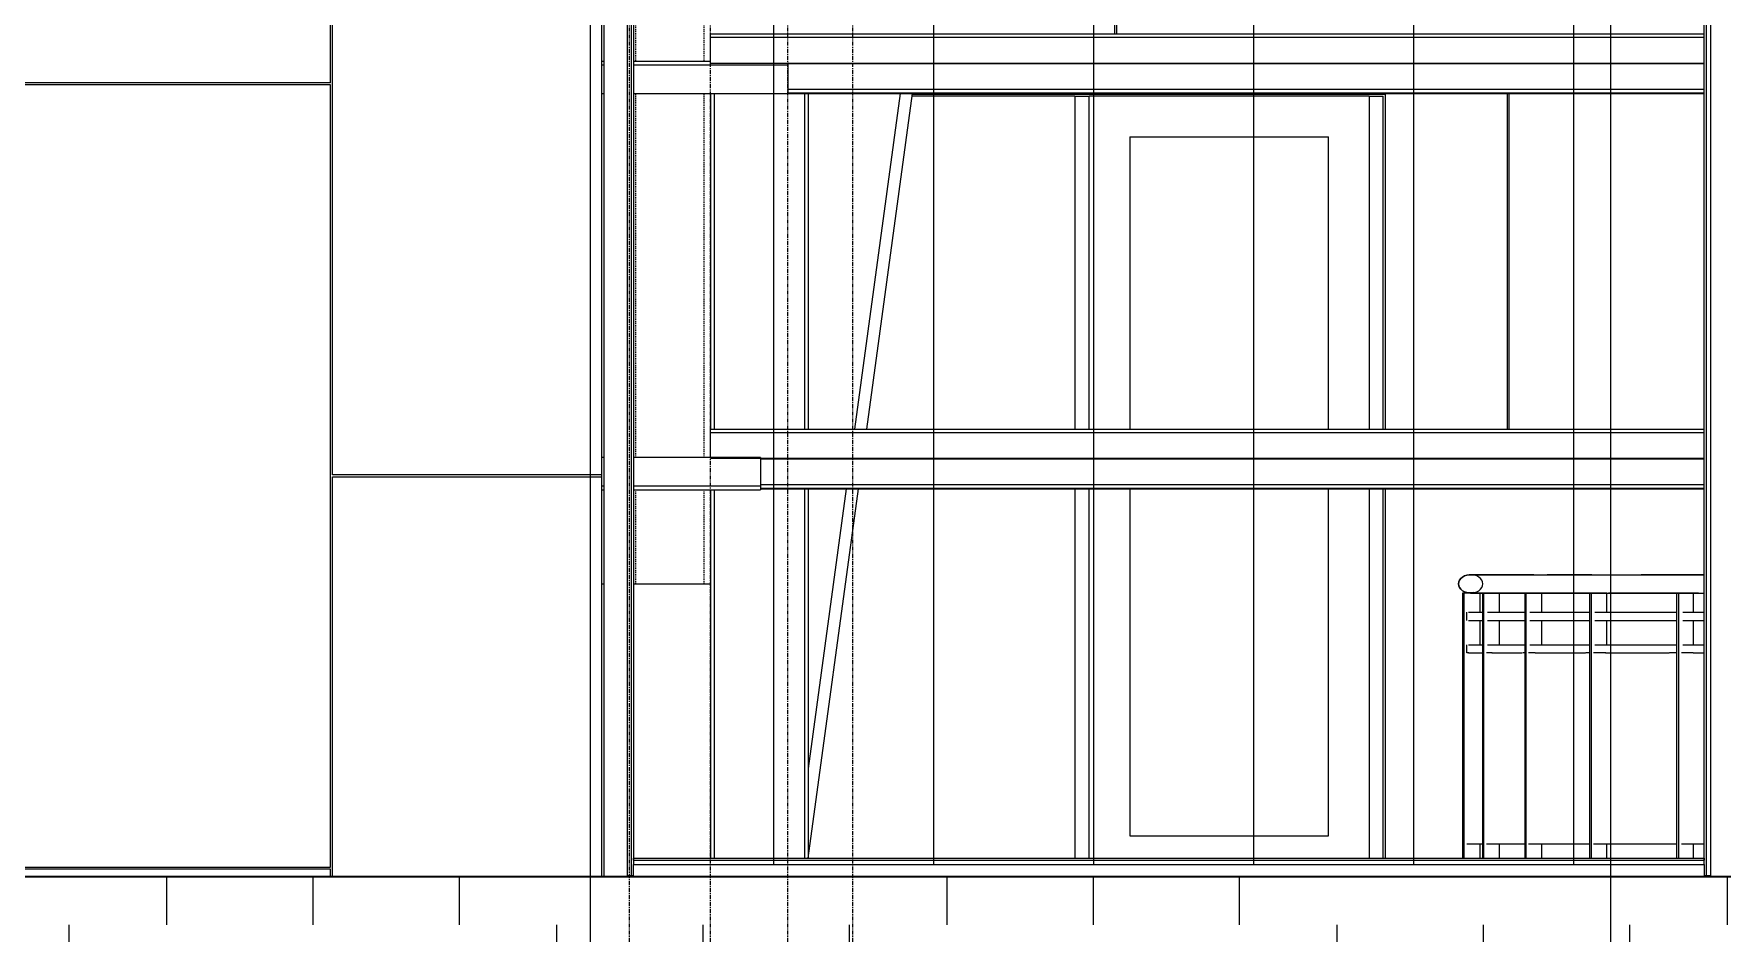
# Model space of a CAD drawing. Header units: inches. Extents: x 20230 to 40520, y -638 to 835.
# Drawn here: x 31750 to 31957.7, y -7 to 103.7 of the extents above; entities that cross this region are included whole.
import ezdxf

# ---------------------------------------------------------------- set-up
doc = ezdxf.new("R2010")
doc.units = ezdxf.units.IN
doc.header["$MEASUREMENT"] = 0
doc.linetypes.add('Grid Line 1_2_', pattern=[0.875, 0.5, -0.125, 0.125, -0.125])
doc.linetypes.add('Hidden 1_8_', pattern=[0.1875, 0.125, -0.0625])
for name, color, linetype, lineweight in [('A-DOOR', 31, 'Continuous', 9), ('A-FLOR-HRAL', 11, 'Continuous', 9), ('A-FLOR-LEVL', 51, 'Continuous', 9), ('A-GLAZ-CURT', 52, 'Continuous', 9), ('A-GLAZ-CWMG', 51, 'Continuous', 9), ('A-WALL', 113, 'Continuous', 9), ('A-WALL-PATT', 111, 'Continuous', 9), ('C-TOPO', 7, 'Continuous', 9), ('G-ANNO-SYMB', 111, 'Continuous', 9), ('I-WALL', 2, 'Continuous', 9), ('Q-CASE', 31, 'Continuous', 9), ('S-BEAM', 12, 'Continuous', 9), ('S-COLS', 52, 'Continuous', 9), ('S-GRID', 1, 'Continuous', 9)]:
    doc.layers.add(name, color=color, linetype=linetype, lineweight=lineweight)

# ---------------------------------------------------------------- blocks, each defined once
blk = doc.blocks.new('Girt_C - 8_D-1409812-Elevation - East')
at = {"layer": 'S-BEAM'}
for p, q in [((-22372.68, 51.55), (-22372.93, 51.55)), ((-22353.43, 51.55), (-22369.06, 51.55)), ((-22353.43, 51.53), (-22353.43, 51.37)), ((-22353.43, 51.37), (-22353.43, 48.05)), ((-22372.93, 48.05), (-22372.68, 48.05)), ((-22369.06, 48.05), (-22353.43, 48.05)), ((-22353.43, 48.05), (-22353.43, 47.57)), ((-22372.93, 47.57), (-22372.68, 47.57)), ((-22369.06, 47.57), (-22353.43, 47.57))]:
    blk.add_line(p, q, dxfattribs=at)
blk = doc.blocks.new('Girt_C - 8_D-1405484-Elevation - East')
at = {"layer": 'S-BEAM'}
for p, q in [((-22372.93, 100.3), (-22372.68, 100.3)), ((-22372.68, 99.82), (-22372.93, 99.82)), ((-22369.06, 100.3), (-22359.55, 100.3)), ((-22350.05, 99.82), (-22369.06, 99.82)), ((-22350.05, 100.13), (-22350.05, 99.82)), ((-22350.05, 99.82), (-22350.05, 96.51)), ((-22372.93, 96.32), (-22372.68, 96.32)), ((-22369.06, 96.32), (-22350.05, 96.32)), ((-22350.05, 96.51), (-22350.05, 96.32))]:
    blk.add_line(p, q, dxfattribs=at)
blk = doc.blocks.new('Casework 1 - Casework 1-456223-Elevation - East')
at = {"layer": 'Q-CASE'}
for p, q in [((-22372.93, 36), (-22372.68, 36)), ((-22369.06, 36), (-22359.55, 36))]:
    blk.add_line(p, q, dxfattribs=at)
blk = doc.blocks.new('Girt_C - 10_D-1401750-Elevation - East')
at = {"layer": 'S-BEAM'}
blk.add_line((-22276.55, 96.2), (-22334.75, 96.2), dxfattribs=at)
blk = doc.blocks.new('Rectangular Mullion - Profile_Polycarbonate_Lower-1149884-Elevation - East')
at = {"layer": 'A-GLAZ-CWMG'}
for p, q in [((-22369.06, 1.99), (-22369.06, 2.24)), ((-22369.06, 2.24), (-22237.3, 2.24)), ((-22237.3, 2.24), (-22237.3, 1.99)), ((-22369.06, 1.99), (-22237.3, 1.99)), ((-22369.06, 0), (-22369.06, 1.46)), ((-22369.06, 1.46), (-22237.3, 1.46)), ((-22237.3, 1.46), (-22237.3, 0))]:
    blk.add_line(p, q, dxfattribs=at)
blk = doc.blocks.new('Rectangular Mullion - Profile_Polycarbonate_Upper and left-1528482-Elevation - East')
at = {"layer": 'A-GLAZ-CWMG'}
for p, q in [((-22372.68, 346.47), (-22372.68, 0)), ((-22369.84, 343.75), (-22369.84, 0)), ((-22369.31, 343.24), (-22369.31, 0.06)), ((-22369.06, 343), (-22369.06, 1.46))]:
    blk.add_line(p, q, dxfattribs=at)
blk = doc.blocks.new('Rectangular Mullion - Profile_Polycarbonate_right-1528483-Elevation - East')
at = {"layer": 'A-GLAZ-CWMG'}
for p, q in [((-22236.51, 0), (-22236.51, 349.31)), ((-22237.3, 1.46), (-22237.3, 348.49)), ((-22237.05, 0.06), (-22237.05, 348.75))]:
    blk.add_line(p, q, dxfattribs=at)
blk = doc.blocks.new('Railing - 2_ x 1_2_-939656-Elevation - East')
at = {"layer": 'A-FLOR-HRAL'}
for p, q in [((-22266.88, 34.87), (-22267.05, 34.87)), ((-22267.05, 34.87), (-22267.05, 2.24))]:
    blk.add_line(p, q, dxfattribs=at)
blk = doc.blocks.new('Railing - 2_ x 1_2_-V78-Elevation - East')
at = {"layer": 'A-FLOR-HRAL'}
for p, q in [((-22266.88, 34.87), (-22266.9, 34.87)), ((-22266.9, 2.24), (-22266.9, 34.87)), ((-22264.89, 34.87), (-22266.88, 34.87)), ((-22266.88, 34.87), (-22266.88, 2.24)), ((-22264.89, 32.51), (-22264.89, 34.87)), ((-22264.89, 28.5), (-22264.89, 31.5)), ((-22264.89, 2.24), (-22264.89, 4))]:
    blk.add_line(p, q, dxfattribs=at)
blk = doc.blocks.new('Railing - 2_ 8_-939652-Elevation - East')
at = {"layer": 'A-FLOR-HRAL'}
for p, q in [((-22266.27, 27.5), (-22266.5, 27.5)), ((-22266.5, 4), (-22264.54, 4))]:
    blk.add_line(p, q, dxfattribs=at)
blk = doc.blocks.new('Railing - 2_ x 1_2_-V79-Elevation - East')
at = {"layer": 'A-FLOR-HRAL'}
for p, q in [((-22264.48, 34.87), (-22264.54, 34.87)), ((-22264.54, 2.24), (-22264.54, 34.87)), ((-22262.5, 34.87), (-22264.48, 34.87)), ((-22264.48, 34.87), (-22264.48, 2.24)), ((-22262.5, 32.51), (-22262.5, 34.87)), ((-22262.5, 28.5), (-22262.5, 31.5)), ((-22262.5, 2.24), (-22262.5, 4))]:
    blk.add_line(p, q, dxfattribs=at)
blk = doc.blocks.new('Railing - 2_ 8_-V80-Elevation - East')
at = {"layer": 'A-FLOR-HRAL'}
for p, q in [((-22263.4, 27.5), (-22264.1, 27.5)), ((-22259.35, 27.5), (-22259.63, 27.5)), ((-22264.1, 4), (-22259.35, 4))]:
    blk.add_line(p, q, dxfattribs=at)
blk = doc.blocks.new('Railing - 2_ x 1_2_-V81-Elevation - East')
at = {"layer": 'A-FLOR-HRAL'}
for p, q in [((-22259.25, 34.87), (-22259.35, 34.87)), ((-22259.35, 2.24), (-22259.35, 34.87)), ((-22257.29, 34.87), (-22259.25, 34.87)), ((-22259.25, 34.87), (-22259.25, 2.24)), ((-22257.29, 32.51), (-22257.29, 34.87)), ((-22257.29, 28.5), (-22257.29, 31.5)), ((-22257.29, 2.24), (-22257.29, 4))]:
    blk.add_line(p, q, dxfattribs=at)
blk = doc.blocks.new('Railing - 2_ 8_-V82-Elevation - East')
at = {"layer": 'A-FLOR-HRAL'}
for p, q in [((-22258.11, 27.5), (-22258.92, 27.5)), ((-22251.37, 27.5), (-22251.86, 27.5)), ((-22258.92, 4), (-22251.37, 4))]:
    blk.add_line(p, q, dxfattribs=at)
blk = doc.blocks.new('Railing - 2_ x 1_2_-V83-Elevation - East')
at = {"layer": 'A-FLOR-HRAL'}
for p, q in [((-22251.23, 34.87), (-22251.37, 34.87)), ((-22251.37, 2.24), (-22251.37, 34.87)), ((-22249.31, 34.87), (-22251.23, 34.87)), ((-22251.23, 34.87), (-22251.23, 2.24)), ((-22249.31, 32.51), (-22249.31, 34.87)), ((-22249.31, 28.5), (-22249.31, 31.5)), ((-22249.31, 2.24), (-22249.31, 4))]:
    blk.add_line(p, q, dxfattribs=at)
blk = doc.blocks.new('Railing - 2_ 8_-V84-Elevation - East')
at = {"layer": 'A-FLOR-HRAL'}
for p, q in [((-22249.41, 27.5), (-22250.92, 27.5)), ((-22240.67, 27.5), (-22241.57, 27.5)), ((-22250.92, 4), (-22240.67, 4))]:
    blk.add_line(p, q, dxfattribs=at)
blk = doc.blocks.new('Railing - 2_ x 1_2_-V85-Elevation - East')
at = {"layer": 'A-FLOR-HRAL'}
for p, q in [((-22240.48, 34.87), (-22240.67, 34.87)), ((-22240.67, 2.24), (-22240.67, 34.87)), ((-22238.63, 34.87), (-22240.48, 34.87)), ((-22240.48, 34.87), (-22240.48, 2.24)), ((-22238.63, 32.51), (-22238.63, 34.87)), ((-22238.63, 28.5), (-22238.63, 31.5)), ((-22238.63, 2.24), (-22238.63, 4))]:
    blk.add_line(p, q, dxfattribs=at)
blk = doc.blocks.new('Railing - 2_ 8_-V86-Elevation - East')
at = {"layer": 'A-FLOR-HRAL'}
for p, q in [((-22238.66, 27.5), (-22240.11, 27.5)), ((-22240.11, 4), (-22237.3, 4))]:
    blk.add_line(p, q, dxfattribs=at)
blk = doc.blocks.new('Railing - Railing-939582-Elevation - East')
at = {"layer": 'A-FLOR-HRAL'}
for p, q in [((-22266.55, 32.5), (-22266.55, 31.5)), ((-22266.31, 32.5), (-22264.57, 32.5)), ((-22266.31, 31.5), (-22264.57, 31.5)), ((-22263.99, 32.5), (-22259.41, 32.5)), ((-22263.99, 31.5), (-22259.41, 31.5)), ((-22258.76, 32.5), (-22251.38, 32.5)), ((-22258.76, 31.5), (-22251.38, 31.5)), ((-22250.75, 32.5), (-22240.72, 32.5)), ((-22250.75, 31.5), (-22240.72, 31.5)), ((-22239.95, 32.5), (-22237.32, 32.5)), ((-22239.95, 31.5), (-22237.32, 31.5)), ((-22266.55, 28.5), (-22266.55, 27.5)), ((-22266.31, 28.5), (-22264.57, 28.5)), ((-22266.31, 27.5), (-22264.57, 27.5)), ((-22263.99, 28.5), (-22259.41, 28.5)), ((-22263.46, 27.5), (-22259.69, 27.5)), ((-22258.76, 28.5), (-22251.38, 28.5)), ((-22258.13, 27.5), (-22251.9, 27.5)), ((-22250.75, 28.5), (-22240.72, 28.5)), ((-22249.47, 27.5), (-22241.61, 27.5)), ((-22239.95, 28.5), (-22237.32, 28.5)), ((-22238.69, 27.5), (-22237.32, 27.5))]:
    blk.add_line(p, q, dxfattribs=at)
for name in ['Railing - 2_ x 1_2_-939656-Elevation - East', 'Railing - 2_ x 1_2_-V78-Elevation - East', 'Railing - 2_ x 1_2_-V79-Elevation - East', 'Railing - 2_ x 1_2_-V81-Elevation - East', 'Railing - 2_ x 1_2_-V83-Elevation - East', 'Railing - 2_ x 1_2_-V85-Elevation - East', 'Railing - 2_ 8_-939652-Elevation - East', 'Railing - 2_ 8_-V80-Elevation - East', 'Railing - 2_ 8_-V82-Elevation - East', 'Railing - 2_ 8_-V84-Elevation - East', 'Railing - 2_ 8_-V86-Elevation - East']:
    blk.add_blockref(name, (0, 0))
blk = doc.blocks.new('Top Rail Type - Top Rail_Internal_-939601-Elevation - East')
at = {"layer": 'A-FLOR-HRAL', "flags": 128}
for points in [[(-22264.55, 36), (-22264.59, 36.23), (-22264.68, 36.46), (-22264.84, 36.66), (-22265.05, 36.84), (-22265.3, 36.97), (-22265.59, 37.07), (-22265.9, 37.12), (-22266.21, 37.12), (-22266.52, 37.07), (-22266.8, 36.97), (-22267.06, 36.84), (-22267.27, 36.66), (-22267.42, 36.46), (-22267.52, 36.23), (-22267.55, 36)], [(-22267.55, 36), (-22267.52, 36.23), (-22267.42, 36.46), (-22267.27, 36.66), (-22267.06, 36.84), (-22266.8, 36.97), (-22266.52, 37.07), (-22266.21, 37.12), (-22265.9, 37.12), (-22265.77, 37.1)], [(-22267.55, 36), (-22267.52, 35.77), (-22267.42, 35.54), (-22267.27, 35.34), (-22267.06, 35.16), (-22266.8, 35.03), (-22266.52, 34.93), (-22266.21, 34.88), (-22265.9, 34.88), (-22265.59, 34.93), (-22265.3, 35.03), (-22265.05, 35.16), (-22264.84, 35.34), (-22264.68, 35.54), (-22264.59, 35.77), (-22264.55, 36)], [(-22265.65, 34.92), (-22265.9, 34.88), (-22266.21, 34.88), (-22266.52, 34.93), (-22266.8, 35.03), (-22267.06, 35.16), (-22267.27, 35.34), (-22267.42, 35.54), (-22267.52, 35.77), (-22267.55, 36)], [(-22266.05, 37.12), (-22265.85, 37.12), (-22265.25, 37.12), (-22264.25, 37.12), (-22262.86, 37.12), (-22261.06, 37.12), (-22258.87, 37.12), (-22256.29, 37.12), (-22253.32, 37.12), (-22249.97, 37.12), (-22246.23, 37.12), (-22242.11, 37.12), (-22237.62, 37.12), (-22237.3, 37.12)], [(-22258.26, 37.12), (-22258.6, 37.12), (-22260.83, 37.12), (-22262.67, 37.12), (-22264.11, 37.12), (-22265.16, 37.12), (-22265.8, 37.12), (-22266.05, 37.12), (-22266.05, 37.12)], [(-22251.12, 37.12), (-22252.96, 37.12), (-22255.97, 37.12), (-22256.65, 37.12)], [(-22237.3, 37.12), (-22241.62, 37.12), (-22245.06, 37.12)], [(-22266.05, 34.87), (-22265.85, 34.87), (-22265.25, 34.87), (-22264.25, 34.87), (-22262.86, 34.87), (-22261.06, 34.87), (-22258.87, 34.87), (-22256.29, 34.87), (-22253.32, 34.87), (-22249.97, 34.87), (-22246.23, 34.87), (-22242.11, 34.87), (-22237.62, 34.87), (-22237.3, 34.87)], [(-22250.71, 34.87), (-22252.96, 34.87), (-22255.97, 34.87), (-22258.6, 34.87), (-22260.83, 34.87), (-22262.67, 34.87), (-22264.11, 34.87), (-22265.16, 34.87), (-22265.8, 34.87), (-22266.05, 34.87), (-22266.05, 34.87)], [(-22238.01, 34.87), (-22241.62, 34.87), (-22245.78, 34.87), (-22249.08, 34.87)]]:
    blk.add_lwpolyline(points, dxfattribs=at)
blk = doc.blocks.new('columns and girder2 - one-1334686-Elevation - East')
at = {"layer": 'S-BEAM'}
for p, q in [((-22336.25, 96.32), (-22341.87, 55.05)), ((-22340.35, 55.05), (-22334.73, 96.32)), ((-22342.87, 47.7), (-22347.55, 13.3)), ((-22347.54, 2.24), (-22341.36, 47.7))]:
    blk.add_line(p, q, dxfattribs=at)
blk = doc.blocks.new('C-Channel-Column - C10X25-1231041-Elevation - East')
at = {"layer": 'S-COLS', "linetype": 'Hidden 1_8_'}
for p, q in [((-22368.74, 144.55), (-22368.74, 144.69)), ((-22360.36, 144.55), (-22360.36, 144.69)), ((-22368.74, 100.3), (-22368.74, 110.55)), ((-22360.36, 100.3), (-22360.36, 110.55)), ((-22368.74, 51.55), (-22368.74, 96.32)), ((-22360.36, 51.55), (-22360.36, 96.32)), ((-22368.74, 36), (-22368.74, 47.57)), ((-22360.36, 36), (-22360.36, 47.57))]:
    blk.add_line(p, q, dxfattribs=at)
blk = doc.blocks.new('System Panel - Interior Glazing-1220302-Elevation - East')
at = {"layer": 'A-GLAZ-CURT'}
blk.add_line((-22314.74, 96), (-22334.78, 96), dxfattribs=at)
blk = doc.blocks.new('Door_Single_Storefront - one-1371407-Elevation - East')
at = {"layer": 'A-DOOR'}
for p, q in [((-22278.55, 96), (-22312.99, 96)), ((-22307.99, 91), (-22307.99, 55.05)), ((-22307.99, 91), (-22283.55, 91)), ((-22283.55, 55.05), (-22283.55, 91)), ((-22307.99, 47.7), (-22307.99, 5)), ((-22283.55, 5), (-22283.55, 47.7)), ((-22307.99, 5), (-22283.55, 5))]:
    blk.add_line(p, q, dxfattribs=at)
blk = doc.blocks.new('Rectangular Mullion - Interior 1_75_ x 4_5_-1220297-Elevation - East')
at = {"layer": 'A-GLAZ-CWMG'}
for p, q in [((-22278.55, 96), (-22276.8, 96)), ((-22278.55, 96), (-22278.55, 55.05)), ((-22276.8, 55.05), (-22276.8, 96)), ((-22278.55, 47.7), (-22278.55, 2.24)), ((-22276.8, 2.24), (-22276.8, 47.7))]:
    blk.add_line(p, q, dxfattribs=at)
blk = doc.blocks.new('Rectangular Mullion - Interior 1_75_ x 4_5_-1220290-Elevation - East')
at = {"layer": 'A-GLAZ-CWMG'}
for p, q in [((-22314.74, 96), (-22312.99, 96)), ((-22314.74, 96), (-22314.74, 55.05)), ((-22312.99, 55.05), (-22312.99, 96)), ((-22314.74, 47.7), (-22314.74, 2.24)), ((-22312.99, 2.24), (-22312.99, 47.7))]:
    blk.add_line(p, q, dxfattribs=at)
blk = doc.blocks.new('Girt_Z - 10_D-1239982-Elevation - East')
at = {"layer": 'S-BEAM'}
for p, q in [((-22359.55, 103.2), (-22359.55, 103.68)), ((-22359.55, 103.68), (-22237.3, 103.68)), ((-22359.55, 100.26), (-22359.55, 103.2)), ((-22237.3, 103.2), (-22359.55, 103.2)), ((-22359.55, 100.07), (-22359.55, 100.26)), ((-22359.55, 100.07), (-22237.3, 100.07)), ((-22350.05, 100), (-22237.3, 100)), ((-22350.05, 96.86), (-22237.3, 96.86)), ((-22350.05, 96.41), (-22237.3, 96.41)), ((-22350.05, 96.32), (-22237.3, 96.32))]:
    blk.add_line(p, q, dxfattribs=at)
blk = doc.blocks.new('Girt_Z - 10_D-1236892-Elevation - East')
at = {"layer": 'S-BEAM'}
for p, q in [((-22359.55, 54.57), (-22359.55, 55.05)), ((-22359.55, 55.05), (-22237.3, 55.05)), ((-22359.55, 51.63), (-22359.55, 54.57)), ((-22237.3, 54.57), (-22359.55, 54.57)), ((-22359.55, 51.47), (-22359.55, 51.63)), ((-22359.55, 51.45), (-22237.3, 51.45)), ((-22353.43, 51.37), (-22237.3, 51.37)), ((-22353.43, 48.23), (-22237.3, 48.23)), ((-22353.43, 47.78), (-22237.3, 47.78)), ((-22353.43, 47.7), (-22237.3, 47.7))]:
    blk.add_line(p, q, dxfattribs=at)

msp = doc.modelspace()

# ---------------------------------------------------------------- hatches: boundary and pattern name
at = {"layer": 'A-WALL-PATT'}
h = msp.add_hatch(dxfattribs=at)
h.set_pattern_fill('FP_51', color=256, style=0, pattern_type=2)
h.set_pattern_definition([(90, (-22233.678, 0), (-19.685, 1e-15), [])])
h.paths.add_polyline_path([(31823.73, 0.06), (31823.73, 1.46), (31955.49, 1.46), (31955.49, 0.06), (31956.28, 0.06), (31956.28, 349.31), (31822.94, 343.75), (31822.94, 0.06)], flags=0)
h = msp.add_hatch(dxfattribs=at)
h.set_pattern_fill('FP_49', color=256, style=0, pattern_type=2)
h.set_pattern_definition([(0, (-22398.18, 1), (-193, 193), [48, -145]), (90, (-22398.18, 1), (-193, 1e-14), [96.25, -96.75]), (180, (-22350.18, 97.25), (-193, 193), [48, -145]), (90, (-22350.18, 1), (-193, 1e-14), [96.25, -96.75]), (180, (-22350.18, 97.5), (-193, 193), [48, -145]), (90, (-22350.18, 97.5), (-193, 1e-14), [96.25, -96.75]), (0, (-22398.18, 193.75), (-193, 193), [48, -145]), (90, (-22398.18, 97.5), (-193, 1e-14), [96.25, -96.75]), (0, (-22349.93, 49), (-193, 193), [48, -145]), (90, (-22349.93, 0.75), (-193, 1e-14), [48.25, -144.75]), (90, (-22301.93, 0.75), (-193, 1e-14), [48.25, -144.75]), (0, (-22349.93, 145.5), (-193, 193), [48, -145]), (90, (-22349.93, 49.25), (-193, 1e-14), [96.25, -96.75]), (180, (-22301.93, 49.25), (-193, 193), [48, -145]), (90, (-22301.93, 49.25), (-193, 1e-14), [96.25, -96.75]), (90, (-22349.93, 145.75), (-193, 1e-14), [48, -145]), (180, (-22301.93, 145.75), (-193, 193), [48, -145]), (90, (-22301.93, 145.75), (-193, 1e-14), [48, -145]), (0, (-22301.68, 1), (-193, 193), [48, -145]), (90, (-22301.68, 1), (-193, 1e-14), [96.25, -96.75]), (180, (-22253.68, 97.25), (-193, 193), [48, -145]), (90, (-22253.68, 1), (-193, 1e-14), [96.25, -96.75]), (180, (-22253.68, 97.5), (-193, 193), [48, -145]), (90, (-22253.68, 97.5), (-193, 1e-14), [96.25, -96.75]), (180, (-22253.68, 193.75), (-193, 193), [48, -145]), (90, (-22301.68, 97.5), (-193, 1e-14), [96.25, -96.75]), (0, (-22253.43, 49), (-193, 193), [48, -145]), (90, (-22253.43, 0.75), (-193, 1e-14), [48.25, -144.75]), (90, (-22205.43, 0.75), (-193, 1e-14), [48.25, -144.75]), (0, (-22253.43, 145.5), (-193, 193), [48, -145]), (90, (-22253.43, 49.25), (-193, 1e-14), [96.25, -96.75]), (180, (-22205.43, 49.25), (-193, 193), [48, -145]), (90, (-22205.43, 49.25), (-193, 1e-14), [96.25, -96.75]), (90, (-22253.43, 145.75), (-193, 1e-14), [48, -145]), (180, (-22205.43, 145.75), (-193, 193), [48, -145]), (90, (-22205.43, 145.75), (-193, 1e-14), [48, -145])])
h.paths.add_polyline_path([(31819.86, 0), (31819.86, 173.11), (31394.8, 155.4), (31394.8, 146.23), (31505.11, 146.23), (31505.11, 0), (31817.33, 0)], flags=0)
h = msp.add_hatch(dxfattribs=at)
h.set_pattern_fill('FP_52', color=256, style=0, pattern_type=2)
h.set_pattern_definition([(90, (-21385.18, -673.75), (-193, -193), [48, -145]), (180, (-21385.18, -673.75), (-2e-14, -193), [96.25, -96.75]), (270, (-21481.43, -625.75), (-193, -193), [48, -145]), (180, (-21385.18, -625.75), (-2e-14, -193), [96.25, -96.75]), (270, (-21481.68, -625.75), (-193, -193), [48, -145]), (180, (-21481.68, -625.75), (-2e-14, -193), [96.25, -96.75]), (90, (-21577.93, -673.75), (-193, -193), [48, -145]), (180, (-21481.68, -673.75), (-2e-14, -193), [96.25, -96.75]), (90, (-21433.18, -625.5), (-193, -193), [48, -145]), (180, (-21384.93, -625.5), (-2e-14, -193), [48.25, -144.75]), (180, (-21384.93, -577.5), (-2e-14, -193), [48.25, -144.75]), (90, (-21529.68, -625.5), (-193, -193), [48, -145]), (180, (-21433.43, -625.5), (-2e-14, -193), [96.25, -96.75]), (270, (-21433.43, -577.5), (-193, -193), [48, -145]), (180, (-21433.43, -577.5), (-2e-14, -193), [96.25, -96.75]), (180, (-21529.93, -625.5), (-2e-14, -193), [48, -145]), (270, (-21529.93, -577.5), (-193, -193), [48, -145]), (180, (-21529.93, -577.5), (-2e-14, -193), [48, -145]), (90, (-21385.18, -577.25), (-193, -193), [48, -145]), (180, (-21385.18, -577.25), (-2e-14, -193), [96.25, -96.75]), (270, (-21481.43, -529.25), (-193, -193), [48, -145]), (180, (-21385.18, -529.25), (-2e-14, -193), [96.25, -96.75]), (270, (-21481.68, -529.25), (-193, -193), [48, -145]), (180, (-21481.68, -529.25), (-2e-14, -193), [96.25, -96.75]), (270, (-21577.93, -529.25), (-193, -193), [48, -145]), (180, (-21481.68, -577.25), (-2e-14, -193), [96.25, -96.75]), (90, (-21433.18, -529), (-193, -193), [48, -145]), (180, (-21384.93, -529), (-2e-14, -193), [48.25, -144.75]), (180, (-21384.93, -481), (-2e-14, -193), [48.25, -144.75]), (90, (-21529.68, -529), (-193, -193), [48, -145]), (180, (-21433.43, -529), (-2e-14, -193), [96.25, -96.75]), (270, (-21433.43, -481), (-193, -193), [48, -145]), (180, (-21433.43, -481), (-2e-14, -193), [96.25, -96.75]), (180, (-21529.93, -529), (-2e-14, -193), [48, -145]), (270, (-21529.93, -481), (-193, -193), [48, -145]), (180, (-21529.93, -481), (-2e-14, -193), [48, -145])])
h.paths.add_polyline_path([(31916.24, 2.24), (31925.74, 2.24), (31925.74, 34.87), (31927.9, 34.87), (31927.9, 32.5), (31928.25, 32.51), (31928.31, 34.87), (31930.29, 34.87), (31930.29, 32.5), (31933.44, 32.51), (31933.44, 34.87), (31935.5, 34.87), (31935.5, 32.5), (31941.42, 32.51), (31941.42, 34.87), (31943.47, 34.87), (31943.47, 32.5), (31952.12, 32.51), (31952.12, 34.87), (31954.16, 34.87), (31954.16, 32.5), (31955.49, 32.51), (31955.49, 34.88), (31926.53, 34.95), (31926.2, 35.08), (31926.14, 35.11), (31925.73, 35.16), (31925.46, 35.57), (31925.36, 35.71), (31925.4, 36.4), (31925.91, 36.83), (31926.22, 36.94), (31926.23, 36.98), (31926.76, 37.09), (31930.3, 37.12), (31955.49, 37.12), (31955.49, 47.7), (31916.24, 47.7), (31916.24, 8.09)], flags=0)
h.paths.add_polyline_path([(31927.9, 2.24), (31928.25, 2.24), (31928.25, 4), (31927.9, 4), (31927.9, 3.21)], flags=0)
h.paths.add_polyline_path([(31930.29, 2.24), (31933.44, 2.24), (31933.44, 4), (31930.29, 4), (31930.29, 3.21)], flags=0)
h.paths.add_polyline_path([(31954.16, 2.24), (31955.49, 2.24), (31955.49, 4), (31954.16, 4)], flags=0)
h.paths.add_polyline_path([(31952.12, 2.24), (31952.12, 4), (31943.47, 4), (31943.47, 2.24)], flags=0)
h.paths.add_polyline_path([(31941.42, 2.24), (31941.42, 4), (31935.5, 4), (31935.5, 2.24)], flags=0)
h.paths.add_polyline_path([(31941.42, 28.5), (31941.42, 31.5), (31935.5, 31.5), (31935.5, 28.5), (31938.93, 28.5)], flags=0)
h.paths.add_polyline_path([(31930.29, 28.5), (31933.44, 28.5), (31933.44, 31.5), (31930.29, 31.5), (31930.29, 29.24)], flags=0)
h.paths.add_polyline_path([(31954.16, 28.5), (31955.49, 28.5), (31955.49, 31.5), (31954.16, 31.5), (31954.16, 28.65)], flags=0)
h.paths.add_polyline_path([(31928.19, 28.5), (31928.25, 28.5), (31928.19, 31.5), (31927.9, 31.5), (31927.9, 28.5)], flags=0)
h.paths.add_polyline_path([(31943.47, 28.5), (31952.12, 28.5), (31952.12, 31.5), (31943.47, 31.5), (31943.47, 28.96)], flags=0)
h.paths.add_polyline_path([(31916.24, 55.05), (31955.49, 55.05), (31955.49, 96.32), (31916.24, 96.32), (31916.24, 76.45)], flags=0)
h.paths.add_polyline_path([(31906.94, 103.68), (31955.49, 103.68), (31955.49, 141.19), (31912.67, 141.19), (31912.06, 139.07), (31911.53, 137.44), (31909.89, 133.86), (31908.07, 130.83), (31906.62, 128.8), (31904.86, 126.63), (31902.19, 123.96), (31900.13, 122.13), (31898.19, 120.58), (31895.46, 118.73), (31891.53, 116.5), (31885.81, 114.05), (31882.08, 112.84), (31878.35, 111.91), (31874.26, 111.23), (31870.57, 110.76), (31865.74, 110.55), (31859.99, 110.55), (31859.06, 103.68), (31894.8, 103.68)], flags=0)
at = {"layer": 'C-TOPO'}
h = msp.add_hatch(dxfattribs=at)
h.set_pattern_fill('FP_46', color=256, style=0, pattern_type=2)
h.set_pattern_definition([(0, (-21183.72, 0), (48, 48), [48, -48]), (0, (-21183.72, 18), (48, 48), [48, -48]), (0, (-21183.72, 36), (48, 48), [48, -48]), (90, (-21177.72, 42), (-48, 48), [48, -48]), (90, (-21159.72, 42), (-48, 48), [48, -48]), (90, (-21141.72, 42), (-48, 48), [48, -48])])
h.paths.add_polyline_path([(33637.69, -79.79), (33637.69, 0), (31240.72, 0), (31240.72, -79.79), (33327.84, -79.79)], flags=0)
h.paths.add_polyline_path([(32994.99, -60), (32994.99, -36), (33114.99, -36), (33114.99, -60), (33017.99, -60)], flags=0)

# ---------------------------------------------------------------- linework, layer by layer
at = {"layer": 'A-FLOR-LEVL', "linetype": 'Grid Line 1_2_'}
msp.add_line((30965.42, 0), (33831.19, 0), dxfattribs=at)
at = {"layer": 'A-WALL'}
for p, q in [((31819.86, 0), (31819.86, 243.5)), ((31823.73, 0.06), (31822.94, 0.06)), ((31956.28, 0.06), (31955.49, 0.06))]:
    msp.add_line(p, q, dxfattribs=at)
at = {"layer": 'C-TOPO', "lineweight": 35}
msp.add_line((31656.79, 0), (33637.69, 0), dxfattribs=at)
at = {"layer": 'C-TOPO'}
msp.add_line((31656.79, 0), (33637.69, 0), dxfattribs=at)
at = {"layer": 'G-ANNO-SYMB'}
for p, q in [((31818.43, 545.16), (31818.43, -79.66)), ((31943.96, 545.16), (31943.96, -79.66))]:
    msp.add_line(p, q, dxfattribs=at)
at = {"layer": 'I-WALL'}
for p, q in [((31916.24, 96.32), (31916.24, 55.05)), ((31916.24, 47.7), (31916.24, 2.24))]:
    msp.add_line(p, q, dxfattribs=at)
at = {"layer": 'S-COLS'}
for p, q in [((31833.24, 96.32), (31833.24, 55.05)), ((31833.67, 96.32), (31833.67, 55.05)), ((31844.8, 96.32), (31844.8, 55.05)), ((31845.24, 96.32), (31845.24, 55.05)), ((31833.24, 47.57), (31833.24, 2.24)), ((31833.67, 47.57), (31833.67, 2.24)), ((31844.8, 47.7), (31844.8, 2.24)), ((31845.24, 47.7), (31845.24, 2.24))]:
    msp.add_line(p, q, dxfattribs=at)
at = {"layer": 'S-GRID', "linetype": 'Grid Line 1_2_'}
for p, q in [((31823.24, -273.16), (31823.24, 738.66)), ((31833.24, -273.16), (31833.24, 738.66)), ((31833.24, -273.16), (31833.24, 738.66)), ((31842.74, -273.16), (31842.74, 738.66)), ((31850.74, -273.16), (31850.74, 738.66))]:
    msp.add_line(p, q, dxfattribs=at)

# ---------------------------------------------------------------- block references
at = {"layer": 'A-DOOR'}
msp.add_blockref('Door_Single_Storefront - one-1371407-Elevation - East', (54192.79, 0), dxfattribs=at)
at = {"layer": 'A-FLOR-HRAL'}
for name in ['Top Rail Type - Top Rail_Internal_-939601-Elevation - East', 'Railing - Railing-939582-Elevation - East']:
    msp.add_blockref(name, (54192.79, 0), dxfattribs=at)
at = {"layer": 'A-GLAZ-CURT'}
msp.add_blockref('System Panel - Interior Glazing-1220302-Elevation - East', (54192.79, 0), dxfattribs=at)
at = {"layer": 'A-GLAZ-CWMG'}
for name in ['Rectangular Mullion - Profile_Polycarbonate_right-1528483-Elevation - East', 'Rectangular Mullion - Profile_Polycarbonate_Upper and left-1528482-Elevation - East', 'Rectangular Mullion - Interior 1_75_ x 4_5_-1220290-Elevation - East', 'Rectangular Mullion - Interior 1_75_ x 4_5_-1220297-Elevation - East', 'Rectangular Mullion - Profile_Polycarbonate_Lower-1149884-Elevation - East']:
    msp.add_blockref(name, (54192.79, 0), dxfattribs=at)
at = {"layer": 'Q-CASE'}
msp.add_blockref('Casework 1 - Casework 1-456223-Elevation - East', (54192.79, 0), dxfattribs=at)
at = {"layer": 'S-BEAM'}
for name in ['columns and girder2 - one-1334686-Elevation - East', 'Girt_Z - 10_D-1239982-Elevation - East', 'Girt_C - 8_D-1405484-Elevation - East', 'Girt_C - 10_D-1401750-Elevation - East', 'Girt_Z - 10_D-1236892-Elevation - East', 'Girt_C - 8_D-1409812-Elevation - East']:
    msp.add_blockref(name, (54192.79, 0), dxfattribs=at)
at = {"layer": 'S-COLS', "linetype": 'Hidden 1_8_'}
msp.add_blockref('C-Channel-Column - C10X25-1231041-Elevation - East', (54192.79, 0), dxfattribs=at)

doc.saveas('drawing.dxf')
